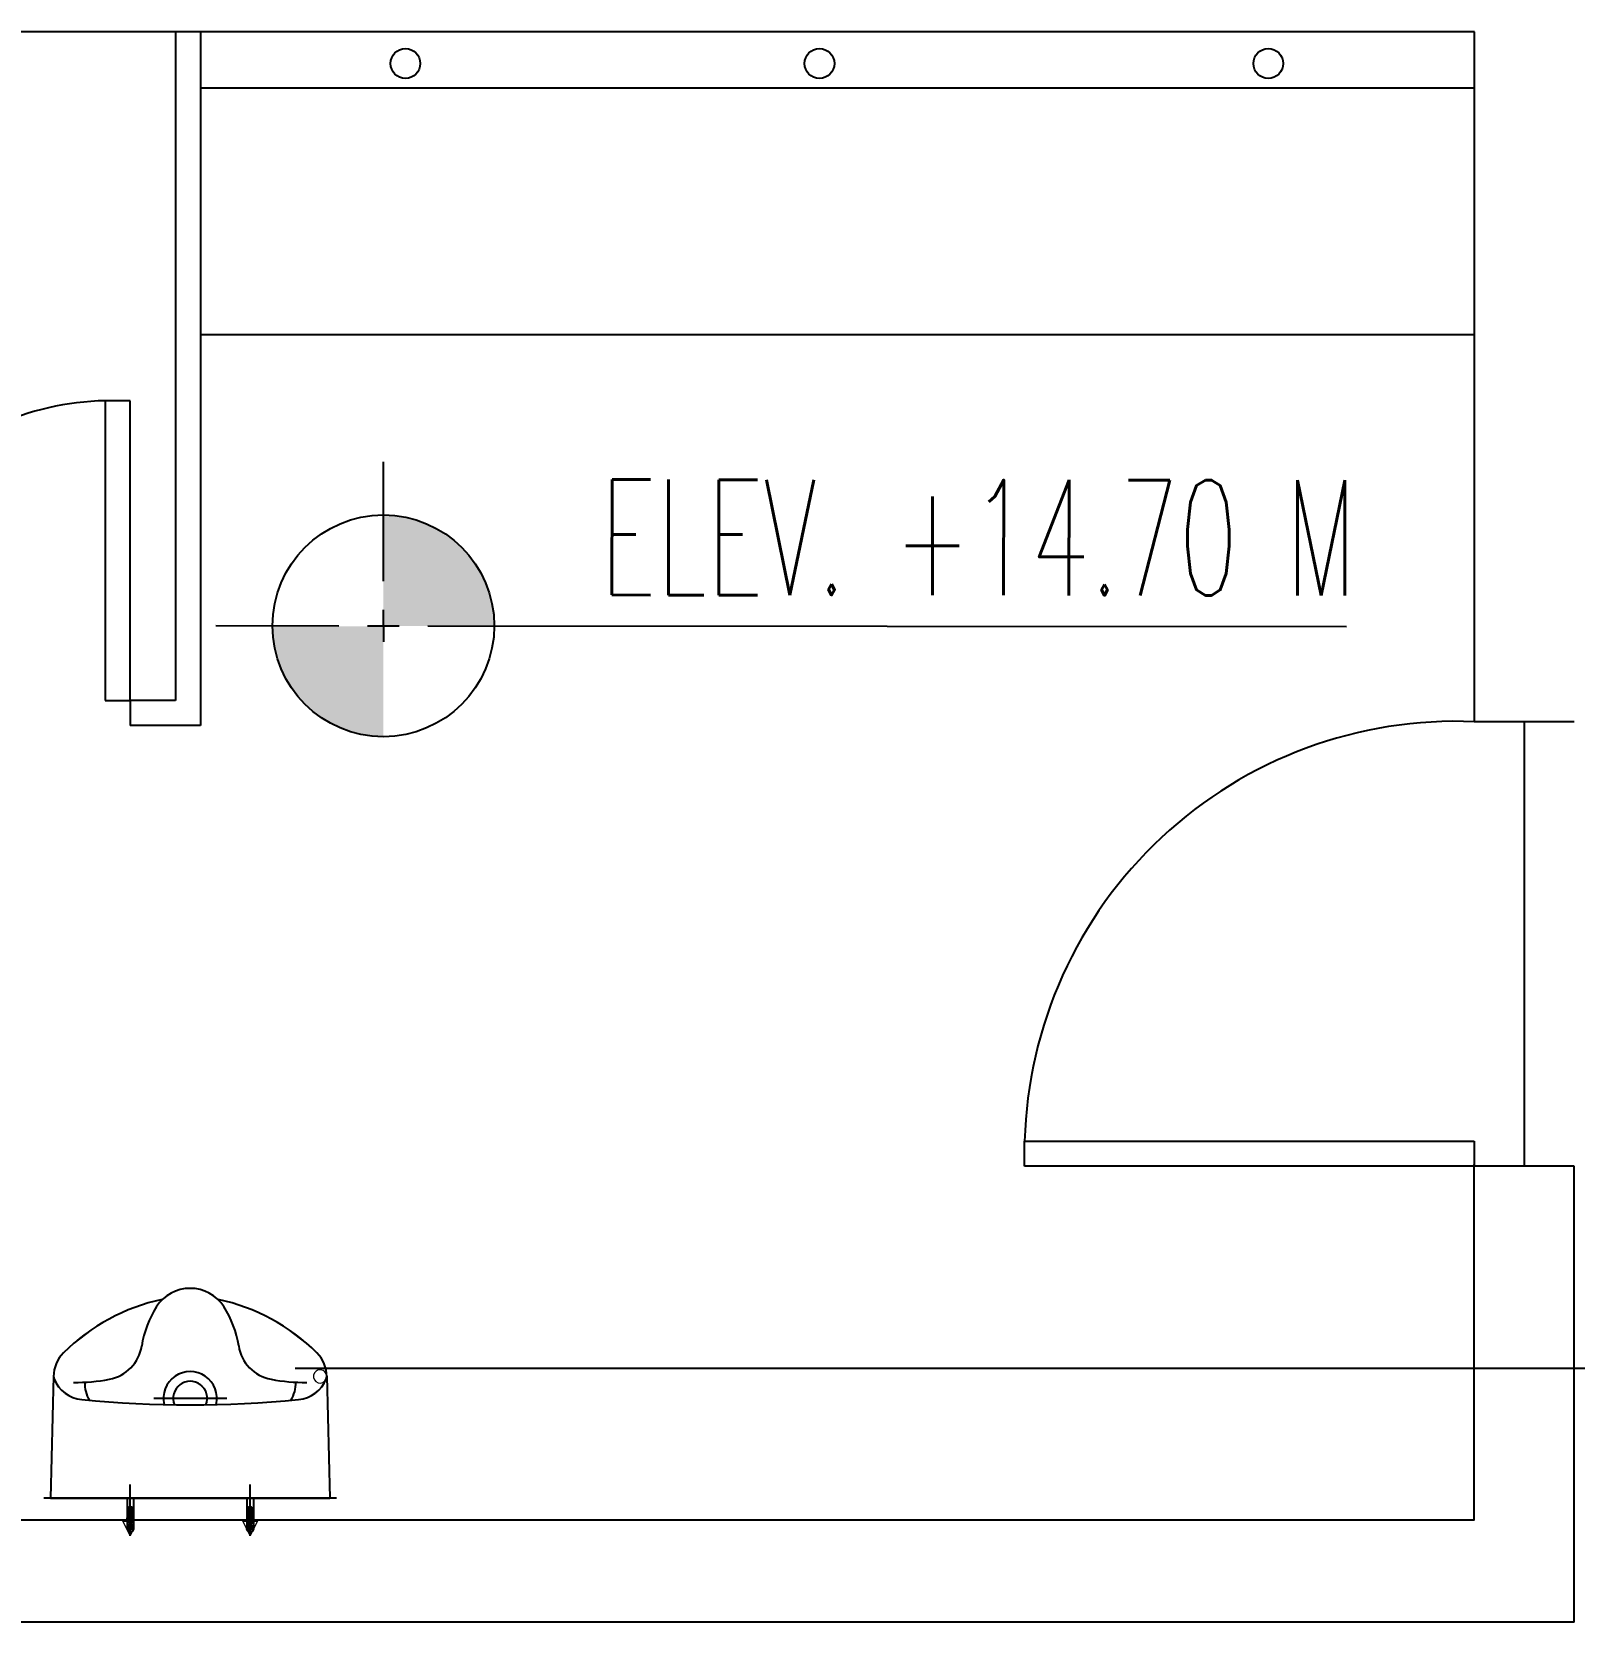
# Model space of a CAD drawing. Header units: millimetres. Extents: x 2148 to 2681, y 758 to 986.
# Drawn here: x 2393.796 to 2396.884, y 875.01 to 878.195 of the extents above; entities that cross this region are included whole.
import ezdxf

# ---------------------------------------------------------------- set-up
doc = ezdxf.new("R2010")
doc.units = ezdxf.units.MM
doc.linetypes.add('CENTER2', pattern=[28.575, 19.05, -3.175, 3.175, -3.175])
for name, color, linetype in [('0.1', 193, 'Continuous'), ('0.4', 121, 'Continuous'), ('A-Wall', 4, 'Continuous'), ('contrucion line05', 86, 'Continuous'), ('DR', 7, 'Continuous'), ('HATCH', 8, 'Continuous'), ('Layer1', 5, 'Continuous'), ('p-boarder', 2, 'Continuous'), ('QUOTE', 2, 'Continuous'), ('S_GRID LINES', 252, 'Continuous')]:
    doc.layers.add(name, color=color, linetype=linetype)
doc.styles.add('100', font='SIMPLEX.shx', dxfattribs={"height": 0.25})

msp = doc.modelspace()

# ---------------------------------------------------------------- hatches: boundary and pattern name
at = {"layer": 'Layer1'}
for points in [[(2394.5004238, 877.2268678), (2394.5001882, 877.0048641), (2394.7221919, 877.0046285, 0.414213562)], [(2394.4999864, 876.7817606), (2394.5002057, 877.0042654), (2394.2782184, 877.0039999, 0.414213562)]]:
    msp.add_hatch(color=32, dxfattribs=at).paths.add_polyline_path(points)

# ---------------------------------------------------------------- linework, layer by layer
at = {"layer": '0.1'}
for p, q in [((2393.8401665, 875.5026324, 0), (2393.8336305, 875.2588024, 0)), ((2393.8401665, 875.5026324, 0), (2393.8336305, 875.2588024, 0)), ((2394.3868293, 875.5026324, 0), (2394.3933653, 875.2588024, 0)), ((2394.3868293, 875.5026324, 0), (2394.3933653, 875.2588024, 0)), ((2394.0408463, 875.4588019, 0), (2394.1867103, 875.4588019, 0)), ((2394.0408463, 875.4588019, 0), (2394.1867103, 875.4588019, 0)), ((2394.4063309, 875.2588024, 0), (2393.8206649, 875.2588024, 0)), ((2394.4063309, 875.2588024, 0), (2393.8206649, 875.2588024, 0)), ((2393.8336305, 875.2588024, 0), (2394.3933653, 875.2588024, 0)), ((2393.8336305, 875.2588024, 0), (2394.3933653, 875.2588024, 0))]:
    msp.add_line(p, q, dxfattribs=at)
for centre, radius, start, end in [((2394.1134979, 875.5988016, 0), 0.0799998, 32.9579081, 147.0420919), ((2394.1134979, 875.5988016, 0), 0.0799998, 32.9579081, 147.0420919), ((2394.1415447, 875.265534, 0), 0.399999, 102.1429334, 134.7601461), ((2394.1415447, 875.265534, 0), 0.399999, 102.1429334, 134.7601461), ((2394.2141861, 875.533519, 0), 0.1999995, 147.0420919, 171.3901036), ((2394.2141861, 875.533519, 0), 0.1999995, 147.0420919, 171.3901036), ((2394.1134979, 875.3958838, 0), 0.266666, 101.9264656, 102.1429334), ((2394.1134979, 875.3958838, 0), 0.266666, 101.9264656, 102.1429334), ((2394.1134979, 875.3958838, 0), 0.266666, 77.8570666, 78.0735344), ((2394.1134979, 875.3958838, 0), 0.266666, 77.8570666, 78.0735344), ((2394.0854512, 875.265534, 0), 0.399999, 45.2398539, 77.8570666), ((2394.0854512, 875.265534, 0), 0.399999, 45.2398539, 77.8570666), ((2394.0128097, 875.533519, 0), 0.1999995, 8.6098964, 32.9579081), ((2394.0128097, 875.533519, 0), 0.1999995, 8.6098964, 32.9579081), ((2393.9373423, 875.5754366, 0), 0.0799998, 280.292817, 351.3901036), ((2393.9373423, 875.5754366, 0), 0.0799998, 280.292817, 351.3901036), ((2394.2896536, 875.5754366, 0), 0.0799998, 188.6098964, 259.707183), ((2394.2896536, 875.5754366, 0), 0.0799998, 188.6098964, 259.707183), ((2393.9068318, 875.5022203, 0), 0.0666665, 134.7601461, 180), ((2393.9068318, 875.5022203, 0), 0.0666665, 134.7601461, 180), ((2394.3201641, 875.5022203, 0), 0.0666665, 0, 45.2398539), ((2394.3201641, 875.5022203, 0), 0.0666665, 0, 45.2398539), ((2393.8534996, 875.50255, 0), 0.0133333, 179.6458022, 201.7947487), ((2393.8534996, 875.50255, 0), 0.0133333, 179.6458022, 201.7947487), ((2394.1134979, 875.4588019, 0), 0.0533332, 346.1859408, 193.8140592), ((2394.1134979, 875.4588019, 0), 0.0533332, 346.1859408, 193.8140592), ((2394.3734962, 875.50255, 0), 0.0133333, 338.2052513, 0.3541978), ((2394.3734962, 875.50255, 0), 0.0133333, 338.2052513, 0.3541978), ((2393.9030205, 875.5223517, 0), 0.0666665, 201.7947487, 264.4420804), ((2393.9030205, 875.5223517, 0), 0.0666665, 201.7947487, 264.4420804), ((2393.8801652, 875.8902862, 0), 0.399999, 270, 280.292817), ((2393.8801652, 875.8902862, 0), 0.399999, 270, 280.292817), ((2393.9622843, 875.4873462, 0), 0.0599998, 176.5994621, 213.1383205), ((2393.9622843, 875.4873462, 0), 0.0599998, 176.5994621, 213.1383205), ((2394.1134979, 875.4588019, 0), 0.0339999, 337.3130539, 202.6869461), ((2394.1134979, 875.4588019, 0), 0.0339999, 337.3130539, 202.6869461), ((2394.3468307, 875.8902862, 0), 0.399999, 259.707183, 270), ((2394.3468307, 875.8902862, 0), 0.399999, 259.707183, 270), ((2394.2647116, 875.4873462, 0), 0.0599998, 326.8616795, 3.4005379), ((2394.2647116, 875.4873462, 0), 0.0599998, 326.8616795, 3.4005379), ((2394.3239753, 875.5223517, 0), 0.0666665, 275.5579196, 338.2052513), ((2394.3239753, 875.5223517, 0), 0.0666665, 275.5579196, 338.2052513), ((2394.1134979, 877.6853224, 0), 2.2398537, 264.4420804, 275.5579196), ((2394.1134979, 877.6853224, 0), 2.2398537, 264.4420804, 275.5579196)]:
    msp.add_arc(centre, radius, start, end, dxfattribs=at)
at = {"layer": '0.4', "color": 193, "lineweight": 0, "ltscale": 0.5}
for p, q in [((2393.8336305, 875.2588024, 0), (2393.8401665, 875.5026324, 0)), ((2393.8336305, 875.2588024, 0), (2393.8401665, 875.5026324, 0)), ((2394.3868293, 875.5026324, 0), (2394.3933653, 875.2588024, 0)), ((2394.3868293, 875.5026324, 0), (2394.3933653, 875.2588024, 0)), ((2394.1474978, 875.4588019, 0), (2394.079498, 875.4588019, 0)), ((2394.1474978, 875.4588019, 0), (2394.079498, 875.4588019, 0)), ((2393.9870168, 875.2588024, 0), (2393.8336305, 875.2588024, 0)), ((2393.9870168, 875.2588024, 0), (2393.8336305, 875.2588024, 0)), ((2394.2270162, 875.2588024, 0), (2393.9934982, 875.2588024, 0)), ((2394.2270162, 875.2588024, 0), (2393.9934982, 875.2588024, 0)), ((2394.3933653, 875.2588024, 0), (2394.2270162, 875.2588024, 0)), ((2394.3933653, 875.2588024, 0), (2394.2270162, 875.2588024, 0))]:
    msp.add_line(p, q, dxfattribs=at)
at = {"layer": '0.4', "color": 86, "lineweight": 0, "ltscale": 0.5}
for p, q in [((2393.9870168, 875.2201773, 0), (2393.9870168, 875.2588024, 0)), ((2393.9870168, 875.2201773, 0), (2393.9870168, 875.2588024, 0)), ((2393.9934982, 875.2588024, 0), (2393.9934982, 875.2236173, 0)), ((2393.9934982, 875.2588024, 0), (2393.9934982, 875.2236173, 0)), ((2394.2270162, 875.2588024, 0), (2394.2270162, 875.2391728, 0)), ((2394.2270162, 875.2023996, 0), (2394.2270162, 875.2588024, 0)), ((2394.2270162, 875.2588024, 0), (2394.2270162, 875.2391728, 0)), ((2394.2270162, 875.2023996, 0), (2394.2270162, 875.2588024, 0)), ((2393.9934982, 875.1841359, 0), (2393.978722, 875.2125062, 0)), ((2393.978722, 875.2125062, 0), (2393.9863951, 875.2125062, 0)), ((2393.9934982, 875.1841359, 0), (2393.978722, 875.2125062, 0)), ((2393.978722, 875.2125062, 0), (2393.9863951, 875.2125062, 0)), ((2393.9880353, 875.2213951, 0), (2393.9880353, 875.2391728, 0)), ((2393.9880353, 875.2391728, 0), (2393.9989612, 875.2391728, 0)), ((2393.9880353, 875.2213951, 0), (2393.9880353, 875.2391728, 0)), ((2393.9880353, 875.2391728, 0), (2393.9989612, 875.2391728, 0)), ((2393.9880353, 875.2002841, 0), (2393.9880353, 875.2213951, 0)), ((2393.9884982, 875.2213951, 0), (2393.9880353, 875.2213951, 0)), ((2393.9880353, 875.2213951, 0), (2393.9880353, 875.2180618, 0)), ((2393.9880353, 875.2002841, 0), (2393.9880353, 875.2213951, 0)), ((2393.9884982, 875.2213951, 0), (2393.9880353, 875.2213951, 0)), ((2393.9880353, 875.2213951, 0), (2393.9880353, 875.2180618, 0)), ((2393.9880353, 875.2180618, 0), (2393.9884982, 875.2180618, 0)), ((2393.9880353, 875.2180618, 0), (2393.9884982, 875.2180618, 0)), ((2393.9884982, 875.2180618, 0), (2393.9884982, 875.2213951, 0)), ((2393.9884982, 875.2180618, 0), (2393.9884982, 875.2213951, 0)), ((2393.9934982, 875.2413951, 0), (2393.9934982, 875.2391728, 0)), ((2393.9934982, 875.2413951, 0), (2393.9934982, 875.2391728, 0)), ((2393.9934982, 875.2391728, 0), (2393.9984982, 875.2391728, 0)), ((2393.9934982, 875.2391728, 0), (2393.9984982, 875.2391728, 0)), ((2393.9989612, 875.2376952, 0), (2393.9934982, 875.2376952, 0)), ((2393.9934982, 875.2376952, 0), (2393.9934982, 875.2269507, 0)), ((2393.9989612, 875.2376952, 0), (2393.9934982, 875.2376952, 0)), ((2393.9934982, 875.2376952, 0), (2393.9934982, 875.2269507, 0)), ((2393.9984982, 875.2358395, 0), (2393.9934982, 875.2358395, 0)), ((2393.9934982, 875.2358395, 0), (2393.9934982, 875.2325062, 0)), ((2393.9984982, 875.2358395, 0), (2393.9934982, 875.2358395, 0)), ((2393.9934982, 875.2358395, 0), (2393.9934982, 875.2325062, 0)), ((2393.9934982, 875.2325062, 0), (2393.9934982, 875.230284, 0)), ((2393.9934982, 875.2325062, 0), (2393.9934982, 875.230284, 0)), ((2393.9934982, 875.230284, 0), (2393.9989612, 875.230284, 0)), ((2393.9934982, 875.230284, 0), (2393.9989612, 875.230284, 0)), ((2393.9934982, 875.2269507, 0), (2393.9989612, 875.2269507, 0)), ((2393.9934982, 875.2269507, 0), (2393.9989612, 875.2269507, 0)), ((2393.9984982, 875.2307007, 0), (2393.9984982, 875.2358395, 0)), ((2393.9984982, 875.2307007, 0), (2393.9984982, 875.2358395, 0)), ((2393.9989612, 875.2391728, 0), (2393.9989612, 875.2002841, 0)), ((2393.9989612, 875.2391728, 0), (2393.9989612, 875.2002841, 0)), ((2393.9989612, 875.2269507, 0), (2393.9989612, 875.2376952, 0)), ((2393.9989612, 875.2269507, 0), (2393.9989612, 875.2376952, 0)), ((2394.0001301, 875.2358395, 0), (2393.9999797, 875.2358395, 0)), ((2393.9999797, 875.2358395, 0), (2393.9999797, 875.2328244, 0)), ((2394.0001301, 875.2358395, 0), (2393.9999797, 875.2358395, 0)), ((2393.9999797, 875.2358395, 0), (2393.9999797, 875.2328244, 0)), ((2394.2334976, 875.1841359, 0), (2394.2187214, 875.2125062, 0)), ((2394.2187214, 875.2125062, 0), (2394.2280347, 875.2125062, 0)), ((2394.2334976, 875.1841359, 0), (2394.2187214, 875.2125062, 0)), ((2394.2187214, 875.2125062, 0), (2394.2280347, 875.2125062, 0)), ((2394.2270162, 875.2391728, 0), (2394.2284976, 875.2391728, 0)), ((2394.2270162, 875.2391728, 0), (2394.2284976, 875.2391728, 0)), ((2394.2280347, 875.2125062, 0), (2394.2280347, 875.230284, 0)), ((2394.2280347, 875.230284, 0), (2394.2334976, 875.230284, 0)), ((2394.2280347, 875.2125062, 0), (2394.2280347, 875.230284, 0)), ((2394.2280347, 875.230284, 0), (2394.2334976, 875.230284, 0)), ((2394.2284976, 875.2391728, 0), (2394.2284976, 875.2358395, 0)), ((2394.2284976, 875.2391728, 0), (2394.2284976, 875.2358395, 0)), ((2394.2284976, 875.2358395, 0), (2394.2389606, 875.2358395, 0)), ((2394.2284976, 875.2358395, 0), (2394.2389606, 875.2358395, 0)), ((2394.2334976, 875.2376952, 0), (2394.2384976, 875.2376952, 0)), ((2394.2366458, 875.2376952, 0), (2394.2334976, 875.2376952, 0)), ((2394.2334976, 875.2376952, 0), (2394.2334976, 875.2358395, 0)), ((2394.2334976, 875.2358395, 0), (2394.2334976, 875.2376952, 0)), ((2394.2334976, 875.2376952, 0), (2394.2384976, 875.2376952, 0)), ((2394.2366458, 875.2376952, 0), (2394.2334976, 875.2376952, 0)), ((2394.2334976, 875.2376952, 0), (2394.2334976, 875.2358395, 0)), ((2394.2334976, 875.2358395, 0), (2394.2334976, 875.2376952, 0)), ((2394.2334976, 875.230284, 0), (2394.2334976, 875.2125062, 0)), ((2394.2334976, 875.230284, 0), (2394.2334976, 875.2125062, 0)), ((2394.2334976, 875.2125062, 0), (2394.2482738, 875.2125062, 0)), ((2394.2482738, 875.2125062, 0), (2394.2334976, 875.1841359, 0)), ((2394.2334976, 875.2125062, 0), (2394.2482738, 875.2125062, 0)), ((2394.2482738, 875.2125062, 0), (2394.2334976, 875.1841359, 0)), ((2394.2366458, 875.2406142, 0), (2394.2366458, 875.2391728, 0)), ((2394.2366458, 875.2406142, 0), (2394.2366458, 875.2391728, 0)), ((2394.2366458, 875.2391728, 0), (2394.2384976, 875.2391728, 0)), ((2394.2384976, 875.2391728, 0), (2394.2366458, 875.2391728, 0)), ((2394.2366458, 875.2391728, 0), (2394.2366458, 875.2376952, 0)), ((2394.2366458, 875.2391728, 0), (2394.2384976, 875.2391728, 0)), ((2394.2384976, 875.2391728, 0), (2394.2366458, 875.2391728, 0)), ((2394.2366458, 875.2391728, 0), (2394.2366458, 875.2376952, 0)), ((2394.2384976, 875.2376952, 0), (2394.2384976, 875.2391728, 0)), ((2394.2384976, 875.2376952, 0), (2394.2384976, 875.2391728, 0)), ((2394.2389606, 875.2358395, 0), (2394.2389606, 875.2091729, 0)), ((2394.2389606, 875.2358395, 0), (2394.2389606, 875.2091729, 0)), ((2394.2389606, 875.2213951, 0), (2394.2389606, 875.2190764, 0)), ((2394.2406007, 875.2213951, 0), (2394.2389606, 875.2213951, 0)), ((2394.2389606, 875.2213951, 0), (2394.2389606, 875.2190764, 0)), ((2394.2389606, 875.2213951, 0), (2394.2389606, 875.2190764, 0)), ((2394.2406007, 875.2213951, 0), (2394.2389606, 875.2213951, 0)), ((2394.2389606, 875.2213951, 0), (2394.2389606, 875.2190764, 0)), ((2394.2401295, 875.2358395, 0), (2394.2399791, 875.2358395, 0)), ((2394.2399791, 875.2358395, 0), (2394.2399791, 875.2328244, 0)), ((2394.2401295, 875.2358395, 0), (2394.2399791, 875.2358395, 0)), ((2394.2399791, 875.2358395, 0), (2394.2399791, 875.2328244, 0)), ((2393.9989612, 875.2002841, 0), (2393.9880353, 875.2002841, 0)), ((2393.9989612, 875.2002841, 0), (2393.9880353, 875.2002841, 0)), ((2393.9999797, 875.1965804, 0), (2393.9934982, 875.1841359, 0)), ((2393.9999797, 875.1965804, 0), (2393.9934982, 875.1841359, 0)), ((2393.9989612, 875.2101876, 0), (2393.9989612, 875.1965804, 0)), ((2393.9989612, 875.2101876, 0), (2393.9989612, 875.1965804, 0)), ((2393.9989612, 875.2036174, 0), (2393.9989612, 875.2012987, 0)), ((2393.9989612, 875.2036174, 0), (2393.9989612, 875.2012987, 0)), ((2393.9989612, 875.1965804, 0), (2393.9999797, 875.1965804, 0)), ((2393.9989612, 875.1965804, 0), (2393.9999797, 875.1965804, 0)), ((2394.2389606, 875.2091729, 0), (2394.2280347, 875.2091729, 0)), ((2394.2280347, 875.2091729, 0), (2394.2280347, 875.2036174, 0)), ((2394.2389606, 875.2091729, 0), (2394.2280347, 875.2091729, 0)), ((2394.2280347, 875.2091729, 0), (2394.2280347, 875.2036174, 0)), ((2394.2389606, 875.2036174, 0), (2394.2334976, 875.2036174, 0)), ((2394.2334976, 875.2036174, 0), (2394.2334976, 875.2002841, 0)), ((2394.2389606, 875.2036174, 0), (2394.2334976, 875.2036174, 0)), ((2394.2334976, 875.2036174, 0), (2394.2334976, 875.2002841, 0)), ((2394.2334976, 875.2002841, 0), (2394.237674, 875.2002841, 0)), ((2394.2334976, 875.2002841, 0), (2394.237674, 875.2002841, 0)), ((2394.2389606, 875.2012987, 0), (2394.2389606, 875.2036174, 0)), ((2394.2389606, 875.2012987, 0), (2394.2389606, 875.2036174, 0))]:
    msp.add_line(p, q, dxfattribs=at)
at = {"layer": '0.4', "color": 193, "lineweight": 0, "ltscale": 0.5}
for centre, radius, start, end in [((2394.1134979, 875.5988016, 0), 0.0799998, 46.4614206, 133.5385794), ((2394.1134979, 875.5988016, 0), 0.0799998, 46.4614206, 133.5385794), ((2394.1415447, 875.265534, 0), 0.399999, 101.9984735, 134.7601461), ((2394.1415447, 875.265534, 0), 0.399999, 101.9984735, 134.7601461), ((2394.0854512, 875.265534, 0), 0.399999, 45.2398539, 78.0015265), ((2394.0854512, 875.265534, 0), 0.399999, 45.2398539, 78.0015265), ((2393.9068318, 875.5022203, 0), 0.0666665, 134.7601461, 179.6458022), ((2393.9068318, 875.5022203, 0), 0.0666665, 134.7601461, 179.6458022), ((2394.3201641, 875.5022203, 0), 0.0666665, 0.3541978, 45.2398539), ((2394.3201641, 875.5022203, 0), 0.0666665, 0.3541978, 45.2398539), ((2393.8534996, 875.50255, 0), 0.0133333, 179.6458022, 201.7947487), ((2393.8534996, 875.50255, 0), 0.0133333, 179.6458022, 201.7947487), ((2393.8534996, 875.50255, 0), 0.0133333, 179.6458022, 201.7947487), ((2393.8534996, 875.50255, 0), 0.0133333, 179.6458022, 201.7947487), ((2394.1134979, 875.4588019, 0), 0.0533332, 346.1859408, 193.8140592), ((2394.1134979, 875.4588019, 0), 0.0533332, 346.1859408, 193.8140592), ((2394.3734962, 875.50255, 0), 0.0133333, 0, 338.2052513), ((2394.3734962, 875.50255, 0), 0.0133333, 0, 338.2052513), ((2394.3734962, 875.50255, 0), 0.0133333, 338.2052513, 0), ((2394.3734962, 875.50255, 0), 0.0133333, 338.2052513, 0), ((2393.9030205, 875.5223517, 0), 0.0666665, 201.7947487, 276.8931763), ((2393.9030205, 875.5223517, 0), 0.0666665, 201.7947487, 264.4420804), ((2393.9030205, 875.5223517, 0), 0.0666665, 201.7947487, 276.8931763), ((2393.9030205, 875.5223517, 0), 0.0666665, 201.7947487, 264.4420804), ((2394.1134979, 875.4588019, 0), 0.0339999, 0, 180), ((2394.1134979, 875.4588019, 0), 0.0339999, 0, 180), ((2394.3239753, 875.5223517, 0), 0.0666665, 263.1068237, 338.2052513), ((2394.3239753, 875.5223517, 0), 0.0666665, 263.1068237, 338.2052513), ((2394.3239753, 875.5223517, 0), 0.0666665, 275.5579196, 338.2052513), ((2394.3239753, 875.5223517, 0), 0.0666665, 275.5579196, 338.2052513), ((2394.1134979, 877.6853224, 0), 2.2398537, 264.4420804, 275.5579196), ((2394.1134979, 877.6853224, 0), 2.2398537, 264.4420804, 275.5579196), ((2393.9622843, 875.4873462, 0), 0.0599998, 211.3089606, 213.1383205), ((2393.9622843, 875.4873462, 0), 0.0599998, 211.3089606, 213.1383205), ((2394.1134979, 877.6853224, 0), 2.2398537, 264.8397862, 268.6750716), ((2394.1134979, 877.6853224, 0), 2.2398537, 264.8397862, 268.6750716), ((2394.1134979, 877.6853224, 0), 2.2398537, 271.3249284, 275.1602138), ((2394.1134979, 877.6853224, 0), 2.2398537, 271.3249284, 275.1602138), ((2394.2647116, 875.4873462, 0), 0.0599998, 326.8616795, 328.6910394), ((2394.2647116, 875.4873462, 0), 0.0599998, 326.8616795, 328.6910394)]:
    msp.add_arc(centre, radius, start, end, dxfattribs=at)
at = {"layer": '0.4', "color": 86, "lineweight": 0, "ltscale": 0.5}
for centre, radius, start, end in [((2393.9934982, 875.2157913, 0), 0.007826, 145.9140896, 204.8199603), ((2393.9934982, 875.2157913, 0), 0.007826, 145.9140896, 204.8199603), ((2393.9934982, 875.234659, 0), 0.0067361, 42.0750221, 90), ((2393.9934982, 875.234659, 0), 0.0067361, 42.0750221, 90), ((2393.9934982, 875.2246802, 0), 0.007826, 50.2904735, 90), ((2393.9934982, 875.2246802, 0), 0.007826, 45.7290162, 90), ((2393.9934982, 875.2246802, 0), 0.007826, 50.2904735, 90), ((2393.9934982, 875.2246802, 0), 0.007826, 45.7290162, 90), ((2393.9934982, 875.2157913, 0), 0.007826, 314.2709838, 90), ((2393.9934982, 875.2157913, 0), 0.007826, 314.2709838, 90), ((2393.9934982, 875.234659, 0), 0.0067361, 344.1960695, 10.0936569), ((2393.9934982, 875.234659, 0), 0.0067361, 344.1960695, 10.0936569), ((2394.2334976, 875.234659, 0), 0.0067361, 42.0750221, 62.1373275), ((2394.2334976, 875.234659, 0), 0.0067361, 42.0750221, 62.1373275), ((2394.2334976, 875.2157913, 0), 0.007826, 34.6044254, 45.7290162), ((2394.2334976, 875.2246802, 0), 0.007826, 314.2709838, 335.1800397), ((2394.2334976, 875.2157913, 0), 0.007826, 34.6044254, 45.7290162), ((2394.2334976, 875.2246802, 0), 0.007826, 314.2709838, 335.1800397), ((2394.2334976, 875.2246802, 0), 0.007826, 314.2709838, 325.3955746), ((2394.2334976, 875.2246802, 0), 0.007826, 314.2709838, 325.3955746), ((2394.2334976, 875.234659, 0), 0.0067361, 344.1960695, 10.0936569), ((2394.2334976, 875.234659, 0), 0.0067361, 344.1960695, 10.0936569), ((2393.9934982, 875.1980136, 0), 0.007826, 34.6044254, 45.7290162), ((2393.9934982, 875.1980136, 0), 0.007826, 34.6044254, 45.7290162), ((2393.9934982, 875.2069025, 0), 0.007826, 314.2709838, 325.3955746), ((2393.9934982, 875.2069025, 0), 0.007826, 314.2709838, 325.3955746), ((2394.2334976, 875.1980136, 0), 0.007826, 145.9140896, 134.2709838), ((2394.2334976, 875.1980136, 0), 0.007826, 145.9140896, 134.2709838), ((2394.2334976, 875.2069025, 0), 0.007826, 302.2531169, 314.2709838), ((2394.2334976, 875.2069025, 0), 0.007826, 302.2531169, 314.2709838)]:
    msp.add_arc(centre, radius, start, end, dxfattribs=at)
at = {"layer": 'A-Wall', "ltscale": 10}
for p, q in [((2396.6843476, 878.1947829, 0), (2389.6739851, 878.1947829, 0)), ((2396.6843476, 876.8134556, 0), (2396.6843476, 878.1947829, 0)), ((2396.8839234, 876.8134556, 0), (2396.6839234, 876.8134556, 0)), ((2396.8839234, 876.8134556, 0), (2396.6839234, 876.8134556, 0)), ((2396.6839234, 875.2152586, 0), (2396.6839234, 875.9267054, 0)), ((2396.6839234, 875.2152586, 0), (2396.6839234, 875.9234556, 0)), ((2396.8839234, 875.9234556, 0), (2396.6839234, 875.9234556, 0)), ((2396.8839234, 875.9234556, 0), (2396.6839234, 875.9234556, 0)), ((2396.8839234, 875.0303436, 0), (2396.8839234, 875.9234556, 0)), ((2396.8839234, 875.0103436, 0), (2396.8839234, 875.9234556, 0)), ((2390.2912912, 875.2152586, 0), (2396.6843476, 875.2152586, 0))]:
    msp.add_line(p, q, dxfattribs=at)
at = {"layer": 'contrucion line05', "ltscale": 0.5}
for p, q in [((2393.9934982, 875.2296773, 0), (2393.9934982, 875.2859714, 0)), ((2393.9934982, 875.1833722, 0), (2393.9934982, 875.2859714, 0)), ((2393.9934982, 875.1833722, 0), (2393.9934982, 875.2859714, 0)), ((2393.9934982, 875.2296773, 0), (2393.9934982, 875.2859714, 0)), ((2393.9934982, 875.1833722, 0), (2393.9934982, 875.2859714, 0)), ((2393.9934982, 875.1833722, 0), (2393.9934982, 875.2859714, 0)), ((2394.2334976, 875.1833722, 0), (2394.2334976, 875.2859714, 0)), ((2394.2334976, 875.1833722, 0), (2394.2334976, 875.2859714, 0)), ((2394.2334976, 875.1833722, 0), (2394.2334976, 875.2859714, 0)), ((2394.2334976, 875.1833722, 0), (2394.2334976, 875.2859714, 0)), ((2393.9870168, 875.2588024, 0), (2393.9870168, 875.1965804, 0)), ((2393.9870168, 875.2588024, 0), (2393.9870168, 875.1965804, 0)), ((2393.9999797, 875.2588024, 0), (2393.9999797, 875.1965804, 0)), ((2393.9999797, 875.2588024, 0), (2393.9999797, 875.1965804, 0)), ((2394.2270162, 875.2588024, 0), (2394.2270162, 875.1965804, 0)), ((2394.2270162, 875.2588024, 0), (2394.2270162, 875.1965804, 0)), ((2394.2399791, 875.2588024, 0), (2394.2399791, 875.1965804, 0)), ((2394.2399791, 875.2588024, 0), (2394.2399791, 875.1965804, 0)), ((2393.9880353, 875.230284, 0), (2393.9880353, 875.2269507, 0)), ((2393.9989612, 875.230284, 0), (2393.9880353, 875.230284, 0)), ((2393.9880353, 875.230284, 0), (2393.9880353, 875.2269507, 0)), ((2393.9989612, 875.230284, 0), (2393.9880353, 875.230284, 0)), ((2393.9989612, 875.2269507, 0), (2393.9880353, 875.2269507, 0)), ((2393.9989612, 875.2269507, 0), (2393.9880353, 875.2269507, 0)), ((2393.9989612, 875.2213951, 0), (2393.9880353, 875.2213951, 0)), ((2393.9880353, 875.2213951, 0), (2393.9880353, 875.2180618, 0)), ((2393.9989612, 875.2213951, 0), (2393.9880353, 875.2213951, 0)), ((2393.9880353, 875.2213951, 0), (2393.9880353, 875.2180618, 0)), ((2393.9989612, 875.2180618, 0), (2393.9880353, 875.2180618, 0)), ((2393.9989612, 875.2180618, 0), (2393.9880353, 875.2180618, 0)), ((2393.9989612, 875.2125062, 0), (2393.9880353, 875.2125062, 0)), ((2393.9880353, 875.2125062, 0), (2393.9880353, 875.2091729, 0)), ((2393.9989612, 875.2125062, 0), (2393.9880353, 875.2125062, 0)), ((2393.9880353, 875.2125062, 0), (2393.9880353, 875.2091729, 0)), ((2393.9884982, 875.2391728, 0), (2393.9884982, 875.2358395, 0)), ((2393.9934982, 875.2391728, 0), (2393.9884982, 875.2391728, 0)), ((2393.9884982, 875.2391728, 0), (2393.9884982, 875.2358395, 0)), ((2393.9934982, 875.2391728, 0), (2393.9884982, 875.2391728, 0)), ((2393.9903501, 875.2358395, 0), (2393.9884982, 875.2358395, 0)), ((2393.9903501, 875.2358395, 0), (2393.9884982, 875.2358395, 0)), ((2393.9903501, 875.2376952, 0), (2393.9903501, 875.2269507, 0)), ((2393.9903501, 875.2376952, 0), (2393.9934982, 875.2376952, 0)), ((2393.9903501, 875.2376952, 0), (2393.9903501, 875.2269507, 0)), ((2393.9903501, 875.2376952, 0), (2393.9934982, 875.2376952, 0)), ((2393.9984982, 875.2391728, 0), (2393.9934982, 875.2391728, 0)), ((2393.9984982, 875.2391728, 0), (2393.9934982, 875.2391728, 0)), ((2393.9934982, 875.2376952, 0), (2393.9934982, 875.2269507, 0)), ((2393.9934982, 875.2376952, 0), (2393.9934982, 875.2269507, 0)), ((2393.9934982, 875.2376952, 0), (2393.9934982, 875.2269507, 0)), ((2393.9934982, 875.2376952, 0), (2393.9934982, 875.2269507, 0)), ((2393.9984982, 875.2358395, 0), (2393.9934982, 875.2358395, 0)), ((2393.9984982, 875.2358395, 0), (2393.9934982, 875.2358395, 0)), ((2393.9984982, 875.2391728, 0), (2393.9984982, 875.2358395, 0)), ((2393.9984982, 875.2391728, 0), (2393.9984982, 875.2358395, 0)), ((2393.9989612, 875.230284, 0), (2393.9989612, 875.2269507, 0)), ((2393.9989612, 875.230284, 0), (2393.9989612, 875.2269507, 0)), ((2393.9989612, 875.2213951, 0), (2393.9989612, 875.2180618, 0)), ((2393.9989612, 875.2213951, 0), (2393.9989612, 875.2180618, 0)), ((2393.9989612, 875.2125062, 0), (2393.9989612, 875.2091729, 0)), ((2393.9989612, 875.2125062, 0), (2393.9989612, 875.2091729, 0)), ((2394.2280347, 875.230284, 0), (2394.2389606, 875.230284, 0)), ((2394.2280347, 875.230284, 0), (2394.2280347, 875.2269507, 0)), ((2394.2280347, 875.230284, 0), (2394.2389606, 875.230284, 0)), ((2394.2280347, 875.230284, 0), (2394.2280347, 875.2269507, 0)), ((2394.2280347, 875.2269507, 0), (2394.2389606, 875.2269507, 0)), ((2394.2280347, 875.2269507, 0), (2394.2389606, 875.2269507, 0)), ((2394.2280347, 875.2213951, 0), (2394.2280347, 875.2180618, 0)), ((2394.2280347, 875.2213951, 0), (2394.2389606, 875.2213951, 0)), ((2394.2280347, 875.2213951, 0), (2394.2280347, 875.2180618, 0)), ((2394.2280347, 875.2213951, 0), (2394.2389606, 875.2213951, 0)), ((2394.2280347, 875.2180618, 0), (2394.2389606, 875.2180618, 0)), ((2394.2280347, 875.2180618, 0), (2394.2389606, 875.2180618, 0)), ((2394.2280347, 875.2125062, 0), (2394.2280347, 875.2091729, 0)), ((2394.2280347, 875.2125062, 0), (2394.2389606, 875.2125062, 0)), ((2394.2280347, 875.2125062, 0), (2394.2280347, 875.2091729, 0)), ((2394.2280347, 875.2125062, 0), (2394.2389606, 875.2125062, 0)), ((2394.2284976, 875.2391728, 0), (2394.2334976, 875.2391728, 0)), ((2394.2284976, 875.2391728, 0), (2394.2284976, 875.2358395, 0)), ((2394.2284976, 875.2391728, 0), (2394.2334976, 875.2391728, 0)), ((2394.2284976, 875.2391728, 0), (2394.2284976, 875.2358395, 0)), ((2394.2284976, 875.2358395, 0), (2394.2334976, 875.2358395, 0)), ((2394.2284976, 875.2358395, 0), (2394.2334976, 875.2358395, 0)), ((2394.2334976, 875.2391728, 0), (2394.2384976, 875.2391728, 0)), ((2394.2334976, 875.2391728, 0), (2394.2384976, 875.2391728, 0)), ((2394.2366458, 875.2376952, 0), (2394.2334976, 875.2376952, 0)), ((2394.2334976, 875.2376952, 0), (2394.2334976, 875.2269507, 0)), ((2394.2334976, 875.2376952, 0), (2394.2334976, 875.2269507, 0)), ((2394.2366458, 875.2376952, 0), (2394.2334976, 875.2376952, 0)), ((2394.2334976, 875.2376952, 0), (2394.2334976, 875.2269507, 0)), ((2394.2334976, 875.2376952, 0), (2394.2334976, 875.2269507, 0)), ((2394.2366458, 875.2376952, 0), (2394.2366458, 875.2269507, 0)), ((2394.2366458, 875.2376952, 0), (2394.2366458, 875.2269507, 0)), ((2394.2366458, 875.2358395, 0), (2394.2384976, 875.2358395, 0)), ((2394.2366458, 875.2358395, 0), (2394.2384976, 875.2358395, 0)), ((2394.2384976, 875.2391728, 0), (2394.2384976, 875.2358395, 0)), ((2394.2384976, 875.2391728, 0), (2394.2384976, 875.2358395, 0)), ((2394.2389606, 875.230284, 0), (2394.2389606, 875.2269507, 0)), ((2394.2389606, 875.230284, 0), (2394.2389606, 875.2269507, 0)), ((2394.2389606, 875.2213951, 0), (2394.2389606, 875.2180618, 0)), ((2394.2389606, 875.2213951, 0), (2394.2389606, 875.2180618, 0)), ((2394.2389606, 875.2125062, 0), (2394.2389606, 875.2091729, 0)), ((2394.2389606, 875.2125062, 0), (2394.2389606, 875.2091729, 0)), ((2393.9999797, 875.1965804, 0), (2393.9870168, 875.1965804, 0)), ((2393.9870168, 875.1965804, 0), (2393.9893316, 875.1921359, 0)), ((2393.9999797, 875.1965804, 0), (2393.9870168, 875.1965804, 0)), ((2393.9870168, 875.1965804, 0), (2393.9893316, 875.1921359, 0)), ((2393.9989612, 875.2091729, 0), (2393.9880353, 875.2091729, 0)), ((2393.9989612, 875.2091729, 0), (2393.9880353, 875.2091729, 0)), ((2393.9989612, 875.2036174, 0), (2393.9880353, 875.2036174, 0)), ((2393.9880353, 875.2036174, 0), (2393.9880353, 875.2002841, 0)), ((2393.9989612, 875.2036174, 0), (2393.9880353, 875.2036174, 0)), ((2393.9880353, 875.2036174, 0), (2393.9880353, 875.2002841, 0)), ((2393.9989612, 875.2002841, 0), (2393.9880353, 875.2002841, 0)), ((2393.9989612, 875.2002841, 0), (2393.9880353, 875.2002841, 0)), ((2393.9976649, 875.1921359, 0), (2393.9893316, 875.1921359, 0)), ((2393.9976649, 875.1921359, 0), (2393.9893316, 875.1921359, 0)), ((2393.9999797, 875.1965804, 0), (2393.9976649, 875.1921359, 0)), ((2393.9999797, 875.1965804, 0), (2393.9976649, 875.1921359, 0)), ((2393.9989612, 875.2036174, 0), (2393.9989612, 875.2002841, 0)), ((2393.9989612, 875.2036174, 0), (2393.9989612, 875.2002841, 0)), ((2394.2270162, 875.1965804, 0), (2394.229331, 875.1921359, 0)), ((2394.2270162, 875.1965804, 0), (2394.2399791, 875.1965804, 0)), ((2394.2270162, 875.1965804, 0), (2394.229331, 875.1921359, 0)), ((2394.2270162, 875.1965804, 0), (2394.2399791, 875.1965804, 0)), ((2394.2280347, 875.2091729, 0), (2394.2389606, 875.2091729, 0)), ((2394.2280347, 875.2091729, 0), (2394.2389606, 875.2091729, 0)), ((2394.2280347, 875.2036174, 0), (2394.2280347, 875.2002841, 0)), ((2394.2280347, 875.2036174, 0), (2394.2389606, 875.2036174, 0)), ((2394.2280347, 875.2036174, 0), (2394.2280347, 875.2002841, 0)), ((2394.2280347, 875.2036174, 0), (2394.2389606, 875.2036174, 0)), ((2394.2280347, 875.2002841, 0), (2394.2389606, 875.2002841, 0)), ((2394.2280347, 875.2002841, 0), (2394.2389606, 875.2002841, 0)), ((2394.229331, 875.1921359, 0), (2394.2376643, 875.1921359, 0)), ((2394.229331, 875.1921359, 0), (2394.2376643, 875.1921359, 0)), ((2394.2399791, 875.1965804, 0), (2394.2376643, 875.1921359, 0)), ((2394.2399791, 875.1965804, 0), (2394.2376643, 875.1921359, 0)), ((2394.2389606, 875.2036174, 0), (2394.2389606, 875.2002841, 0)), ((2394.2389606, 875.2036174, 0), (2394.2389606, 875.2002841, 0))]:
    msp.add_line(p, q, dxfattribs=at)
for centre, radius, start, end in [((2393.9934982, 875.2246802, 0), 0.007826, 113.7200192, 134.2709838), ((2393.9934982, 875.2246802, 0), 0.007826, 113.7200192, 134.2709838), ((2393.9934982, 875.2157913, 0), 0.007826, 45.7290162, 134.2709838), ((2393.9934982, 875.2157913, 0), 0.007826, 45.7290162, 134.2709838), ((2393.9934982, 875.2069025, 0), 0.007826, 45.7290162, 134.2709838), ((2393.9934982, 875.2069025, 0), 0.007826, 45.7290162, 134.2709838), ((2393.9934982, 875.234659, 0), 0.0067361, 90, 137.9249779), ((2393.9934982, 875.234659, 0), 0.0067361, 90, 137.9249779), ((2393.9934982, 875.234659, 0), 0.0067361, 42.0750221, 90), ((2393.9934982, 875.234659, 0), 0.0067361, 42.0750221, 90), ((2393.9934982, 875.2246802, 0), 0.007826, 45.7290162, 90), ((2393.9934982, 875.2246802, 0), 0.007826, 45.7290162, 90), ((2394.2334976, 875.2246802, 0), 0.007826, 90, 134.2709838), ((2394.2334976, 875.2246802, 0), 0.007826, 90, 134.2709838), ((2394.2334976, 875.2157913, 0), 0.007826, 45.7290162, 134.2709838), ((2394.2334976, 875.2157913, 0), 0.007826, 45.7290162, 134.2709838), ((2394.2334976, 875.2069025, 0), 0.007826, 45.7290162, 134.2709838), ((2394.2334976, 875.2069025, 0), 0.007826, 45.7290162, 134.2709838), ((2394.2334976, 875.234659, 0), 0.0067361, 90, 137.9249779), ((2394.2334976, 875.234659, 0), 0.0067361, 90, 137.9249779), ((2394.2334976, 875.234659, 0), 0.0067361, 42.0750221, 90), ((2394.2334976, 875.234659, 0), 0.0067361, 42.0750221, 90), ((2394.2334976, 875.2246802, 0), 0.007826, 45.7290162, 66.2799808), ((2394.2334976, 875.2246802, 0), 0.007826, 45.7290162, 66.2799808), ((2393.9934982, 875.1980136, 0), 0.007826, 45.7290162, 134.2709838), ((2393.9934982, 875.1980136, 0), 0.007826, 45.7290162, 134.2709838), ((2394.2334976, 875.1980136, 0), 0.007826, 45.7290162, 134.2709838), ((2394.2334976, 875.1980136, 0), 0.007826, 45.7290162, 134.2709838)]:
    msp.add_arc(centre, radius, start, end, dxfattribs=at)
at = {"layer": 'DR', "ltscale": 10}
for p, q in [((2394.0843476, 878.1947829, 0), (2394.0843476, 876.8560574, 0)), ((2394.1343476, 878.1947829, 0), (2394.1343476, 876.8060574, 0)), ((2396.6843476, 878.0821533, 0), (2394.1343476, 878.0821533, 0)), ((2396.6843476, 877.5882128, 0), (2394.1343476, 877.5882128, 0)), ((2393.9933588, 877.4560574, 0), (2393.9433588, 877.4560574, 0)), ((2393.9433588, 877.4560574, 0), (2393.9433588, 876.8560574, 0)), ((2393.9933588, 876.8560574, 0), (2393.9933588, 877.4560574, 0)), ((2393.9433588, 876.8560574, 0), (2393.9933588, 876.8560574, 0)), ((2394.0843476, 876.8560574, 0), (2393.9933588, 876.8560574, 0)), ((2393.9933588, 876.8560574, 0), (2393.9933588, 876.8060574, 0)), ((2394.1343476, 876.8060574, 0), (2393.9933588, 876.8060574, 0)), ((2396.7839234, 876.8134556, 0), (2396.7839234, 875.9234556, 0)), ((2395.7839234, 875.9234556, 0), (2395.7839234, 875.9734556, 0)), ((2395.7839234, 875.9734556, 0), (2396.6839234, 875.9734556, 0)), ((2396.6839234, 875.9734556, 0), (2396.6839234, 875.9234556, 0)), ((2396.6839234, 875.9234556, 0), (2395.7839234, 875.9234556, 0))]:
    msp.add_line(p, q, dxfattribs=at)
for centre in [(2394.5443406, 878.1312718, 0), (2395.3732127, 878.1312718, 0), (2396.271781, 878.1312718, 0)]:
    msp.add_circle(centre, 0.0298103, dxfattribs=at)
at = {"layer": 'HATCH', "linetype": 'ByBlock', "ltscale": 0.5}
msp.add_line((2396.7839234, 876.8134556, 0), (2396.7839234, 875.9234556, 0), dxfattribs=at)
at = {"layer": 'HATCH', "color": 4, "lineweight": -3, "ltscale": 0.05}
msp.add_line((2396.8839234, 875.0103436, 0), (2389.4735145, 875.0103436, 0), dxfattribs=at)
at = {"layer": 'HATCH', "linetype": 'ByBlock', "ltscale": 0.5}
for centre, radius, start, end in [((2393.9552075, 876.8931127, 0), 0.5630694, 91.2057719, 183.773334), ((2396.6478342, 875.9499797, 0), 0.8642298, 87.606704, 178.443428)]:
    msp.add_arc(centre, radius, start, end, dxfattribs=at)
at = {"layer": 'QUOTE'}
for p, q in [((2394.499779, 877.3338319, 0), (2394.5000652, 877.0945007, 0)), ((2394.5001337, 877.0372654, 0), (2394.5002099, 876.9734648, 0)), ((2394.1647235, 877.0057211, 0), (2394.4110362, 877.0054597, 0)), ((2394.4682715, 877.005399, 0), (2394.5320721, 877.0053313, 0)), ((2394.5893074, 877.0052705, 0), (2396.4281592, 877.0038768, 0))]:
    msp.add_line(p, q, dxfattribs=at)
msp.add_circle((2394.5001876, 877.0053651, 0), 0.2220038, dxfattribs=at)
at = {"layer": 'S_GRID LINES', "linetype": 'CENTER2', "ltscale": 0.2}
msp.add_line((2403.8485517, 875.518508, 0), (2382.2811398, 875.518508, 0), dxfattribs=at)

# ---------------------------------------------------------------- texts
at = {"layer": 'p-boarder', "insert": (2395.6915465, 877.1820335, 0), "char_height": 0.231, "width": 11.654519507, "attachment_point": 5, "rotation": 359.9514875, "style": '100'}
msp.add_mtext('{\\W0.6;ELEV. +14.70 M}', dxfattribs=at)

doc.saveas('drawing.dxf')
